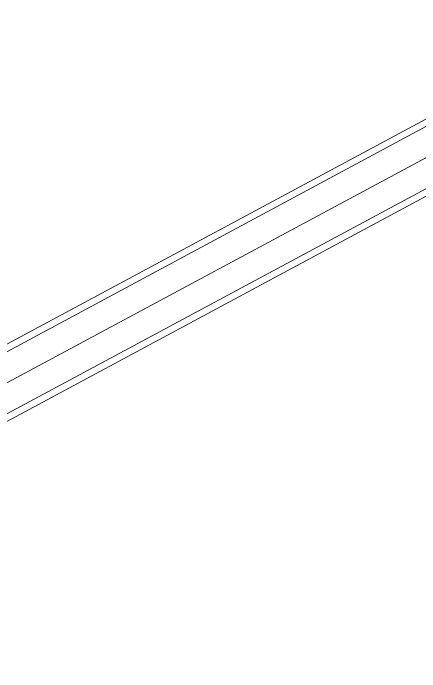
# Model space of a CAD drawing. Header units: millimetres. Extents: x -6949 to 305728, y -55091 to 76684.
# Drawn here: x 16156 to 16761, y 8061 to 9041 of the extents above; entities that cross this region are included whole.
import ezdxf

# ---------------------------------------------------------------- set-up
doc = ezdxf.new("R2010")
doc.units = ezdxf.units.MM
doc.layers.add('A-DETL', color=7, linetype='Continuous', lineweight=18, true_color=0x00a600)
doc.layers.add('S-BEAM', color=5, linetype='Continuous', lineweight=18)

msp = doc.modelspace()

# ---------------------------------------------------------------- linework, layer by layer
at = {"layer": 'A-DETL'}
msp.add_line((15000.0005, 7875.0003), (18750.0006, 9890.0003), dxfattribs=at)
at = {"layer": 'S-BEAM'}
for p, q in [((21739.2727, 11553.905), (15768.4695, 8345.5935)), ((21744.006, 11545.0961), (15773.2028, 8336.7846)), ((15811.8265, 8264.9044), (21782.6297, 11473.2159)), ((15816.5598, 8256.0955), (21787.363, 11464.407))]:
    msp.add_line(p, q, dxfattribs=at)

doc.saveas('drawing.dxf')
